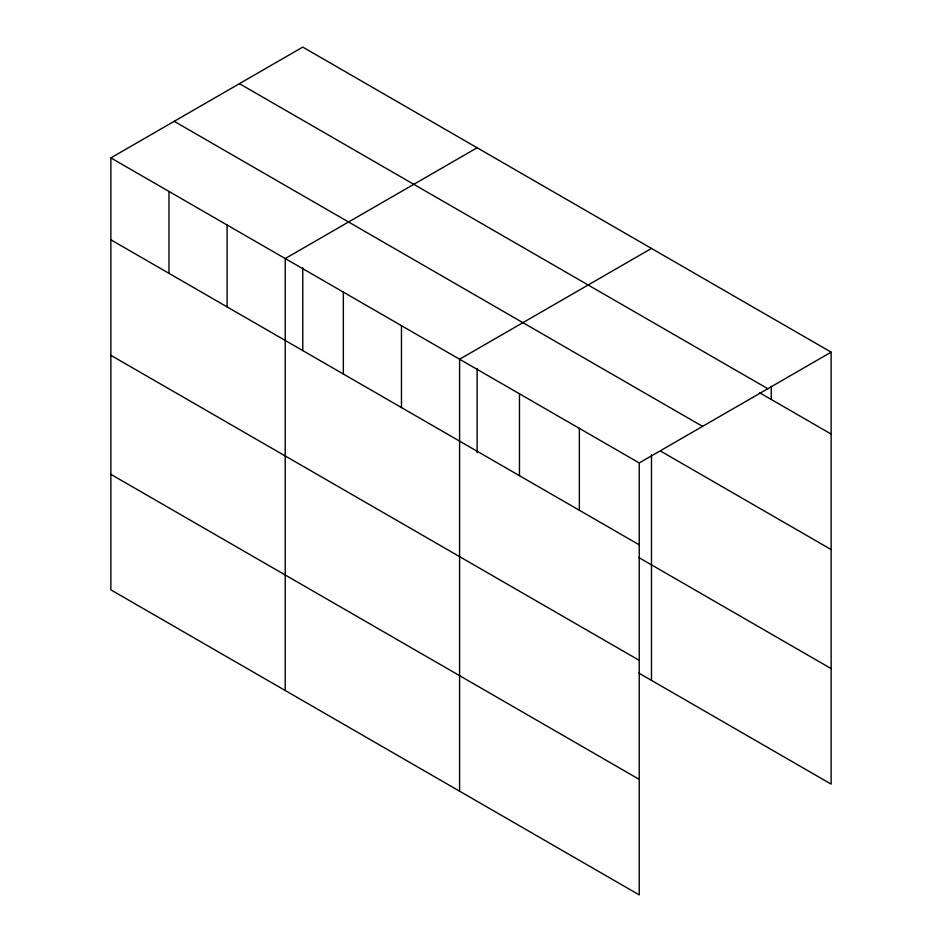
<?xml version="1.0" encoding="UTF-8"?>
<svg xmlns="http://www.w3.org/2000/svg" width="942" height="942" viewBox="0 0 942 942"><rect width="100%" height="100%" fill="white"/><g stroke="black" fill="none" stroke-linecap="round" stroke-linejoin="round"><path stroke-width="1.41" d="M110.862 157.891L639.241 462.946L639.241 894.9L110.862 589.845L110.862 157.891L302.759 47.1L831.138 352.155L831.138 784.109L638.853 673.094M477.123 147.764L285.226 258.555L285.226 690.51M651.487 248.429L459.59 359.232L459.59 791.186M639.241 462.946L831.138 352.155M239.433 83.661L767.812 388.716M759.782 392.849L831.138 434.05M174.188 121.33L702.567 426.385M660.413 450.994L831.138 549.563M110.862 239.786L639.241 544.841M638.853 557.57L831.138 668.584M110.862 355.311L639.241 660.354M110.862 474.332L639.241 779.375M771.251 386.314L771.251 399.479M651.487 454.562L651.487 680.395M579.354 428.375L579.354 510.27M519.466 393.803L519.466 475.698M477.123 368.404L477.123 452.596M401.469 325.673L401.469 407.568M343.347 292.114L343.347 374.009M302.759 267.74L302.759 350.471M227.104 225.008L227.104 306.904M168.983 191.45L168.983 273.345"/></g></svg>
